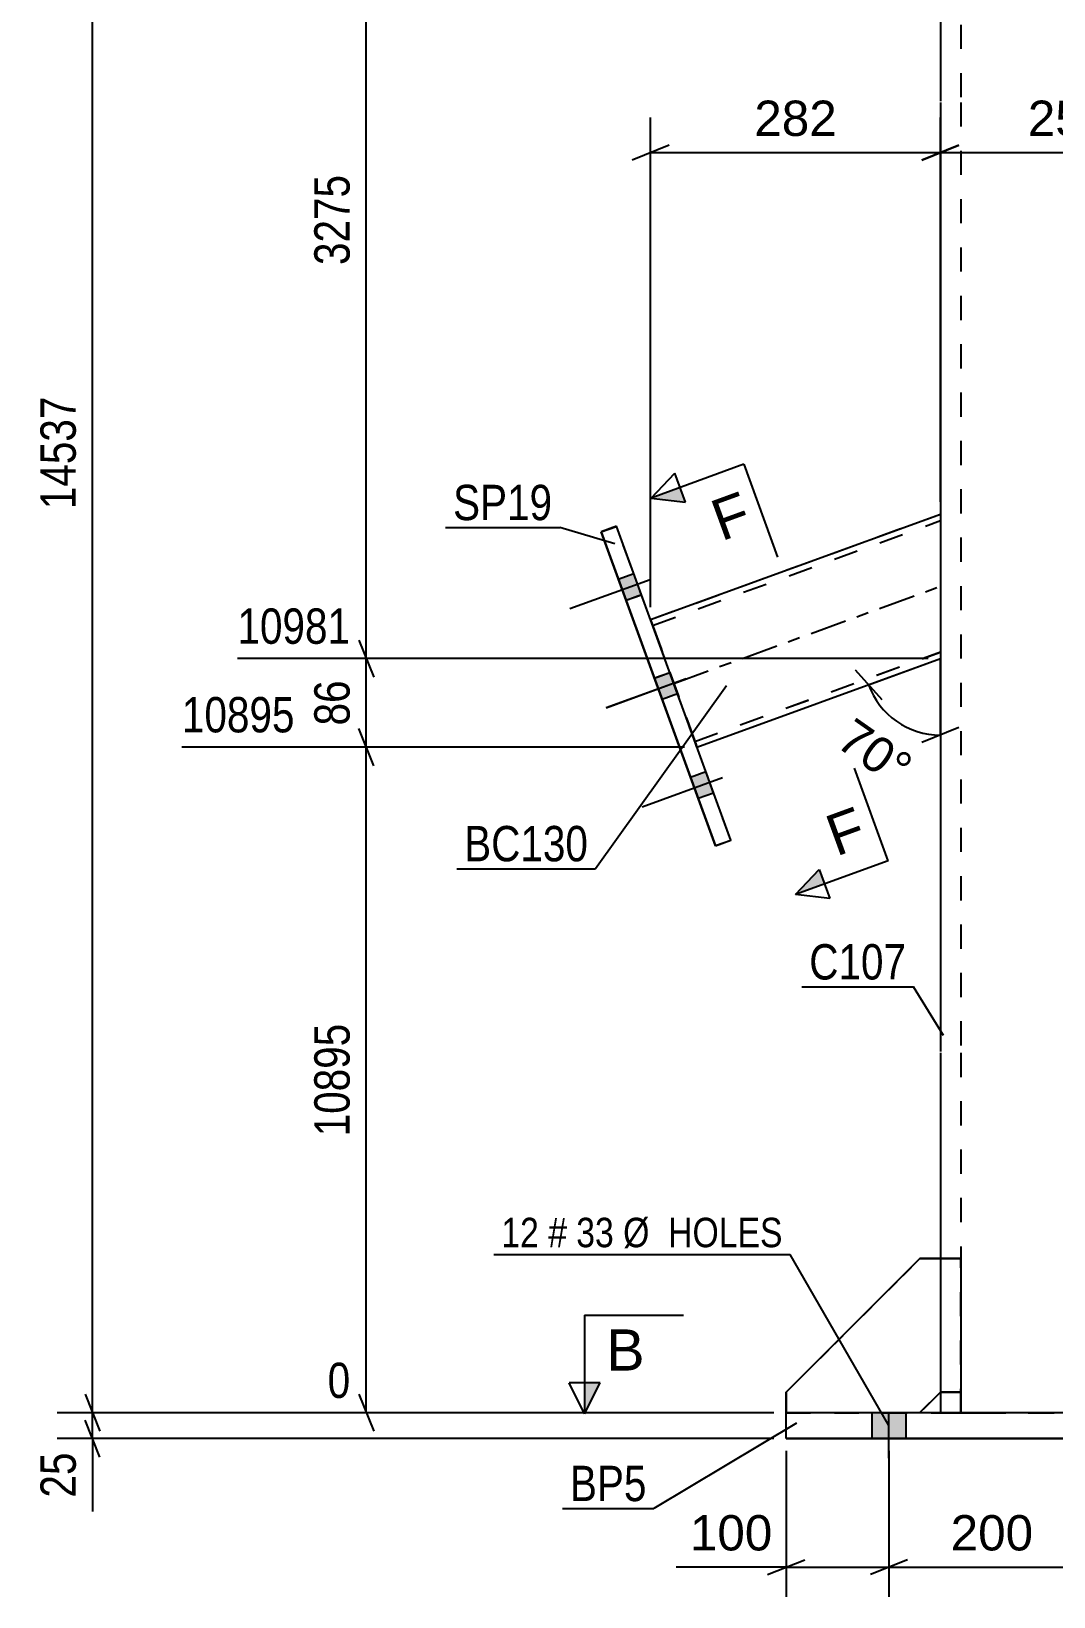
# Model space of a CAD drawing. Header units: millimetres. Extents: x -130 to 464, y -170 to 250.
# Drawn here: x 102.8 to 185.6, y -14.9 to 112 of the extents above; entities that cross this region are included whole.
import ezdxf

# ---------------------------------------------------------------- set-up
doc = ezdxf.new("R2010")
doc.units = ezdxf.units.MM
doc.linetypes.add('DXK_LINE_DOT2', pattern=[3.9198, 1.9599, -1.9599])
doc.linetypes.add('DXK_LINE_DOT3', pattern=[5.9187, 2.979, -0.9799, 0.9799, -0.9799])
doc.styles.add('Arial', font='ARIAL.TTF', dxfattribs={"height": 0.2})
doc.styles.add('Arial Narrow', font='ARIALN.TTF', dxfattribs={"height": 0.2})

# ---------------------------------------------------------------- blocks, each defined once
blk = doc.blocks.new('Part-284858837-3108 - 3090')
at = {"color": 2, "linetype": 'Continuous'}
for p, q in [((150.19, 71.85), (148.93, 71.39)), ((158.2, 45.94), (148.93, 71.39)), ((148.93, 71.39), (148.93, 71.39)), ((148.93, 71.39), (148.93, 71.39)), ((148.93, 71.39), (158.2, 45.94)), ((159.45, 46.4), (150.19, 71.85)), ((158.2, 45.94), (159.45, 46.4)), ((159.45, 46.39), (158.2, 45.94)), ((158.2, 45.94), (158.2, 45.94)), ((159.45, 46.39), (159.45, 46.4)), ((159.45, 46.39), (159.45, 46.4))]:
    blk.add_line(p, q, dxfattribs=at)
at = {"color": 7, "linetype": 'DXK_LINE_DOT2'}
for p, q in [((148.93, 71.39), (150.19, 71.84)), ((150.19, 71.84), (150.19, 71.85)), ((159.45, 46.4), (150.19, 71.84))]:
    blk.add_line(p, q, dxfattribs=at)
blk = doc.blocks.new('Part-284858837-3220 - 3090')
at = {"color": 2, "linetype": 'Continuous'}
for p, q in [((176.43, 12.5), (176.43, 12.5)), ((178.09, 12.5), (176.43, 12.5)), ((176.43, 12.5), (176.43, 0.01)), ((178.09, 12.5), (178.09, 12.5)), ((178.09, 12.5), (178.09, 0.01)), ((178.09, 1.67), (176.43, 1.67)), ((176.43, 0.01), (178.09, 0.01))]:
    blk.add_line(p, q, dxfattribs=at)
at = {"color": 7, "linetype": 'DXK_LINE_DOT2'}
for p, q in [((176.43, 12.5), (178.09, 12.5)), ((176.43, 1.67), (178.09, 1.67)), ((176.43, 1.67), (176.43, 0)), ((178.09, 1.67), (178.09, 0)), ((176.43, 0), (176.43, 0.01)), ((178.09, 0), (176.43, 0)), ((178.09, 0), (178.09, 0.01))]:
    blk.add_line(p, q, dxfattribs=at)
blk = doc.blocks.new('Bolt-284858837-3103 - 3090')
at = {"linetype": 'Continuous'}
for points in [[(150.33, 67.55), (150.96, 65.83), (152.21, 66.29), (151.58, 68.01)], [(150.33, 67.55), (150.96, 65.83), (152.21, 66.29), (151.58, 68.01)], [(150.33, 67.55), (150.96, 65.83), (152.21, 66.28), (151.58, 68.01)], [(153.25, 59.53), (153.88, 57.8), (155.13, 58.26), (154.5, 59.98)], [(153.25, 59.52), (153.88, 57.8), (155.13, 58.26), (154.5, 59.98)], [(156.17, 51.5), (156.8, 49.78), (158.05, 50.23), (157.42, 51.96)], [(156.17, 51.5), (156.8, 49.78), (158.05, 50.23), (157.42, 51.96)], [(156.17, 51.5), (156.8, 49.78), (158.05, 50.23), (157.42, 51.95)]]:
    blk.add_hatch(color=1, dxfattribs=at).paths.add_polyline_path(points)
at = {"color": 1, "linetype": 'Continuous'}
for p, q in [((152.91, 67.52), (146.41, 65.15)), ((152.91, 67.52), (146.41, 65.15)), ((152.91, 67.52), (146.41, 65.15)), ((151.58, 68.01), (150.33, 67.55)), ((151.58, 68.01), (150.33, 67.55)), ((151.58, 68.01), (150.33, 67.55)), ((152.21, 66.29), (150.96, 65.83)), ((152.21, 66.29), (150.96, 65.83)), ((152.21, 66.28), (150.96, 65.83)), ((154.5, 59.98), (153.25, 59.53)), ((154.5, 59.98), (153.25, 59.52)), ((155.83, 59.49), (149.34, 57.13)), ((155.83, 59.49), (149.34, 57.12)), ((155.13, 58.26), (153.88, 57.8)), ((155.13, 58.26), (153.88, 57.8)), ((158.76, 51.47), (152.26, 49.1)), ((158.76, 51.46), (152.26, 49.1)), ((158.76, 51.46), (152.26, 49.1)), ((157.42, 51.96), (156.17, 51.5)), ((157.42, 51.96), (156.17, 51.5)), ((157.42, 51.95), (156.17, 51.5)), ((158.05, 50.23), (156.8, 49.78)), ((158.05, 50.23), (156.8, 49.78)), ((158.05, 50.23), (156.8, 49.78))]:
    blk.add_line(p, q, dxfattribs=at)
blk = doc.blocks.new('Part-284858837-3139 - 3090')
at = {"color": 2, "linetype": 'Continuous'}
for p, q in [((152.94, 64.29), (176.43, 72.84)), ((156.7, 53.95), (176.43, 61.13)), ((156.7, 53.95), (176.43, 61.13))]:
    blk.add_line(p, q, dxfattribs=at)
at = {"color": 7, "linetype": 'DXK_LINE_DOT2'}
for p, q in [((152.94, 64.29), (176.43, 72.84)), ((176.43, 72.84), (176.43, 61.13)), ((153.11, 63.82), (176.43, 72.31)), ((153.11, 63.82), (176.43, 72.31)), ((152.94, 64.29), (152.94, 64.29)), ((152.94, 64.29), (152.96, 64.22)), ((152.96, 64.22), (152.94, 64.29)), ((152.96, 64.22), (153.04, 64.01)), ((153.04, 64.01), (152.96, 64.22)), ((153.04, 64.01), (153.15, 63.71)), ((153.15, 63.71), (153.04, 64.01)), ((153.11, 63.82), (153.11, 63.82)), ((153.12, 63.78), (153.11, 63.82)), ((153.11, 63.82), (153.12, 63.78)), ((153.16, 63.68), (153.12, 63.78)), ((153.12, 63.78), (153.16, 63.68)), ((153.15, 63.71), (156.51, 54.46)), ((153.15, 63.71), (156.49, 54.53)), ((153.16, 63.68), (156.48, 54.56)), ((153.16, 63.68), (153.21, 63.53)), ((153.21, 63.53), (156.48, 54.56)), ((156.53, 54.42), (176.43, 61.67)), ((156.53, 54.42), (176.43, 61.66)), ((156.48, 54.56), (156.51, 54.46)), ((156.51, 54.46), (156.48, 54.56)), ((156.6, 54.23), (156.49, 54.53)), ((156.51, 54.46), (156.53, 54.42)), ((156.53, 54.42), (156.51, 54.46)), ((156.51, 54.46), (156.6, 54.23)), ((156.53, 54.42), (156.53, 54.42)), ((156.6, 54.23), (156.67, 54.02)), ((156.67, 54.02), (156.6, 54.23)), ((156.67, 54.02), (156.7, 53.95)), ((156.7, 53.95), (156.67, 54.02)), ((156.7, 53.95), (156.7, 53.95)), ((156.7, 53.95), (156.7, 53.95))]:
    blk.add_line(p, q, dxfattribs=at)
at = {"color": 7, "linetype": 'DXK_LINE_DOT3'}
blk.add_line((154.82, 59.12), (176.43, 66.99), dxfattribs=at)
blk = doc.blocks.new('Part-284858837-3223 - 3090')
at = {"color": 2, "linetype": 'Continuous'}
for p, q in [((174.76, 12.5), (163.93, 1.67)), ((174.76, 12.5), (174.76, 12.5)), ((176.43, 12.5), (174.76, 12.5)), ((163.93, 1.67), (163.93, 1.67)), ((163.93, 1.67), (163.93, 0.01)), ((174.76, 0.01), (176.43, 1.67))]:
    blk.add_line(p, q, dxfattribs=at)
at = {"color": 7, "linetype": 'DXK_LINE_DOT2'}
for p, q in [((163.93, 1.67), (174.76, 12.5)), ((174.76, 12.5), (176.43, 12.5)), ((176.43, 12.5), (176.43, 1.67)), ((176.43, 1.67), (174.76, 0)), ((163.93, 0.01), (163.93, 0)), ((174.76, 0), (163.93, 0)), ((163.93, 0), (174.76, 0)), ((174.76, 0), (174.76, 0.01)), ((174.76, 0), (174.76, 0))]:
    blk.add_line(p, q, dxfattribs=at)
blk = doc.blocks.new('Bolt-284858837-3159 - 3090')
at = {"linetype": 'Continuous'}
for points in [[(170.89, -2.08), (173.64, -2.08), (173.64, 0), (170.89, 0)], [(170.89, -2.08), (173.64, -2.08), (173.64, 0), (170.89, 0)], [(187.55, -2.08), (190.3, -2.08), (190.3, 0), (187.55, 0)], [(204.22, -2.08), (206.97, -2.08), (206.97, 0), (204.22, 0)], [(220.89, -2.08), (223.64, -2.08), (223.64, 0), (220.89, 0)], [(220.89, -2.08), (223.64, -2.08), (223.64, 0), (220.89, 0)], [(170.89, -2.09), (173.64, -2.09), (173.64, 0), (170.89, 0)], [(170.89, -2.08), (173.64, -2.08), (173.64, 0), (170.89, 0)], [(187.55, -2.09), (190.3, -2.09), (190.3, 0), (187.55, 0)], [(204.22, -2.09), (206.97, -2.09), (206.97, 0), (204.22, 0)], [(220.89, -2.09), (223.64, -2.09), (223.64, 0), (220.89, 0)], [(220.89, -2.08), (223.64, -2.08), (223.64, 0), (220.89, 0)]]:
    blk.add_hatch(color=1, dxfattribs=at).paths.add_polyline_path(points)
at = {"color": 1, "linetype": 'Continuous'}
for p, q in [((170.89, -2.08), (170.89, 0)), ((170.89, -2.08), (170.89, 0)), ((172.26, -3.67), (172.26, 0)), ((172.26, -3.66), (172.26, 0)), ((173.64, -2.08), (173.64, 0)), ((173.64, -2.08), (173.64, 0)), ((187.55, -2.08), (187.55, 0)), ((188.93, -3.66), (188.93, 0)), ((190.3, -2.08), (190.3, 0)), ((204.22, -2.08), (204.22, 0)), ((205.59, -3.66), (205.59, 0)), ((206.97, -2.08), (206.97, 0)), ((220.89, -2.08), (220.89, 0)), ((220.89, -2.08), (220.89, 0)), ((222.26, -3.67), (222.26, 0)), ((222.26, -3.66), (222.26, 0)), ((223.64, -2.08), (223.64, 0)), ((223.64, -2.08), (223.64, 0)), ((170.89, -2.09), (170.89, 0)), ((170.89, -2.08), (170.89, 0)), ((172.26, -3.67), (172.26, 0)), ((172.26, -3.67), (172.26, 0)), ((173.64, -2.09), (173.64, 0)), ((173.64, -2.08), (173.64, 0)), ((187.55, -2.09), (187.55, 0)), ((188.93, -3.67), (188.93, 0)), ((190.3, -2.09), (190.3, 0)), ((204.22, -2.09), (204.22, 0)), ((205.59, -3.67), (205.59, 0)), ((206.97, -2.09), (206.97, 0)), ((220.89, -2.09), (220.89, 0)), ((220.89, -2.08), (220.89, 0)), ((222.26, -3.67), (222.26, 0)), ((222.26, -3.67), (222.26, 0)), ((223.64, -2.09), (223.64, 0)), ((223.64, -2.08), (223.64, 0))]:
    blk.add_line(p, q, dxfattribs=at)
blk = doc.blocks.new('Part-284858837-3224 - 3090')
at = {"color": 7, "linetype": 'DXK_LINE_DOT2'}
for p, q in [((176.43, 12.5), (176.43, -0.01)), ((178.09, 12.5), (176.43, 12.5)), ((176.43, 12.5), (178.09, 12.5)), ((178.09, -0.01), (178.09, 12.5)), ((176.43, 1.66), (178.09, 1.66)), ((178.09, 1.66), (176.43, 1.66)), ((176.43, 0), (176.43, 0.01)), ((178.09, 0), (178.09, 0.01)), ((176.43, -0.01), (176.43, 0)), ((176.43, 0), (178.09, 0)), ((176.43, -0.01), (178.09, -0.01)), ((178.09, 0), (178.09, -0.01))]:
    blk.add_line(p, q, dxfattribs=at)
blk = doc.blocks.new('Part-284858837-3170 - 3090')
at = {"color": 2, "linetype": 'Continuous'}
for p, q in [((176.43, 155.62), (176.43, 106.31)), ((176.43, 106.21), (176.43, 29.27)), ((176.43, 29.17), (176.43, 12.5))]:
    blk.add_line(p, q, dxfattribs=at)
at = {"color": 7, "linetype": 'DXK_LINE_DOT2'}
for p, q in [((178.09, 155.62), (178.09, 106.31)), ((178.09, 106.21), (178.09, 29.27)), ((178.09, 29.17), (178.09, 0)), ((176.43, 12.5), (176.43, 0)), ((176.43, 0), (176.43, 0)), ((176.68, 0), (176.43, 0)), ((177.4, 0), (176.68, 0)), ((178.49, 0), (177.4, 0)), ((178.09, 0), (178.09, 0.01)), ((178.09, 0), (178.09, 0)), ((178.09, 0), (178.22, 0)), ((178.22, 0), (178.58, 0)), ((179.76, 0), (178.49, 0)), ((178.58, 0), (179.12, 0)), ((179.12, 0), (179.76, 0)), ((179.76, 0), (214.76, 0)), ((179.76, 0), (214.76, 0)), ((176.43, 0), (176.68, 0)), ((176.68, 0), (177.4, 0)), ((177.4, 0), (178.49, 0)), ((178.22, 0), (178.09, 0)), ((178.58, 0), (178.22, 0)), ((178.49, 0), (179.76, 0)), ((179.12, 0), (178.58, 0)), ((179.76, 0), (179.12, 0)), ((179.76, 0), (214.76, 0)), ((179.76, 0), (214.76, 0))]:
    blk.add_line(p, q, dxfattribs=at)
blk = doc.blocks.new('Part-284858837-3219 - 3090')
at = {"color": 7, "linetype": 'DXK_LINE_DOT2'}
for p, q in [((163.93, 1.66), (174.76, 12.5)), ((174.76, 12.5), (163.93, 1.66)), ((174.76, 12.5), (176.43, 12.5)), ((174.76, 12.5), (174.76, 12.5)), ((176.43, 12.5), (174.76, 12.5)), ((176.43, 12.5), (176.43, 1.66)), ((163.93, 0), (163.93, 1.66)), ((176.43, 1.66), (174.76, 0)), ((174.76, 0), (174.77, 0.01)), ((174.76, 0), (163.93, 0)), ((163.93, 0), (174.76, 0)), ((174.76, 0), (174.76, 0))]:
    blk.add_line(p, q, dxfattribs=at)
at = {"color": 2, "linetype": 'Continuous'}
blk.add_line((174.77, 0.01), (176.43, 1.66), dxfattribs=at)
blk = doc.blocks.new('Part-284858837-3229 - 3090')
at = {"color": 2, "linetype": 'Continuous'}
for p, q in [((163.93, -2.09), (163.93, 0.01)), ((163.93, 0.01), (230.59, 0.01)), ((230.59, -2.09), (230.59, 0.01)), ((163.93, -2.08), (163.93, -2.09)), ((230.59, -2.08), (163.93, -2.08)), ((163.93, -2.09), (230.59, -2.09)), ((230.59, -2.08), (230.59, -2.09))]:
    blk.add_line(p, q, dxfattribs=at)
at = {"color": 7, "linetype": 'DXK_LINE_DOT2'}
blk.add_line((163.93, -0.01), (230.59, -0.01), dxfattribs=at)
blk = doc.blocks.new('StraightDimension-284858837-7174 - 3090')
at = {"color": 7, "linetype": 'Continuous'}
for p, q in [((130.51, 130.74), (129.31, 133.74)), ((154.79, 132.24), (114.97, 132.24)), ((129.91, 61.13), (129.91, 132.24)), ((129.31, 62.63), (130.51, 59.63)), ((175.43, 61.13), (119.47, 61.13))]:
    blk.add_line(p, q, dxfattribs=at)
at = {"color": 0}
blk.add_wipeout([(129.16, 100.94), (124.96, 100.94), (124.96, 92.43), (129.16, 92.43)], dxfattribs=at)
at = {"color": 3, "style": 'Arial Narrow'}
blk.add_text('3275', height=2.863, rotation=90.0002, dxfattribs=at).set_placement((128.56, 93.03))
at = {"color": 0, "linetype": 'Continuous'}
blk.add_wipeout([(124.71, 132.84), (124.71, 137.04), (114.37, 137.04), (114.37, 132.84)], dxfattribs=at)
at = {"color": 3, "linetype": 'Continuous', "style": 'Arial Narrow'}
blk.add_text('14257', height=2.863, dxfattribs=at).set_placement((114.97, 133.44))
blk = doc.blocks.new('StraightDimension-284858837-7176 - 3090')
at = {"color": 7, "linetype": 'Continuous'}
for p, q in [((130.51, 52.45), (129.31, 55.45)), ((155.7, 53.95), (114.97, 53.95)), ((129.91, 0), (129.91, 53.95)), ((129.31, 1.5), (130.51, -1.5)), ((162.93, 0), (126.78, 0))]:
    blk.add_line(p, q, dxfattribs=at)
at = {"color": 0}
blk.add_wipeout([(129.16, 32.15), (124.96, 32.15), (124.96, 21.81), (129.16, 21.81)], dxfattribs=at)
at = {"color": 3, "style": 'Arial Narrow'}
blk.add_text('10895', height=2.863, rotation=90.0002, dxfattribs=at).set_placement((128.56, 22.41))
at = {"color": 0, "linetype": 'Continuous'}
for points in [[(124.71, 54.55), (124.71, 58.75), (114.37, 58.75), (114.37, 54.55)], [(129.21, 0.6), (129.21, 4.8), (126.18, 4.8), (126.18, 0.6)]]:
    blk.add_wipeout(points, dxfattribs=at)
at = {"color": 3, "linetype": 'Continuous', "style": 'Arial Narrow'}
for s, height, p in [('10895', 2.863, (114.97, 55.15)), ('0', 2.86, (126.78, 1.2))]:
    blk.add_text(s, height=height, dxfattribs=at).set_placement(p)
blk = doc.blocks.new('StraightDimension-284858837-3299 - 3090')
at = {"color": 7, "linetype": 'Continuous'}
for p, q in [((152.94, 65.29), (152.94, 104.99)), ((176.43, 73.84), (176.43, 104.99)), ((154.44, 102.74), (151.44, 101.54)), ((152.94, 102.14), (176.43, 102.14)), ((174.93, 101.54), (177.93, 102.74))]:
    blk.add_line(p, q, dxfattribs=at)
at = {"color": 0}
blk.add_wipeout([(168.62, 102.89), (168.62, 107.09), (160.75, 107.09), (160.75, 102.89)], dxfattribs=at)
at = {"color": 3, "style": 'Arial'}
blk.add_text('282', height=2.865, dxfattribs=at).set_placement((161.35, 103.49))
blk = doc.blocks.new('StraightDimension-284858837-3309 - 3090')
at = {"color": 7, "linetype": 'Continuous'}
for p, q in [((176.43, 73.84), (176.43, 104.99)), ((197.26, 93.83), (197.26, 104.99)), ((177.93, 102.74), (174.93, 101.54)), ((176.43, 102.14), (197.26, 102.14)), ((195.76, 101.54), (198.76, 102.74))]:
    blk.add_line(p, q, dxfattribs=at)
at = {"color": 0}
blk.add_wipeout([(190.78, 102.89), (190.78, 107.09), (182.91, 107.09), (182.91, 102.89)], dxfattribs=at)
at = {"color": 3, "style": 'Arial'}
blk.add_text('250', height=2.865, dxfattribs=at).set_placement((183.51, 103.49))
blk = doc.blocks.new('AngleDimension-284858837-3745 - 3090')
at = {"color": 7, "linetype": 'Continuous'}
for p, q in [((170.61, 59.01), (176.43, 61.13)), ((176.43, 54.94), (176.43, 61.13)), ((169.53, 60.22), (171.68, 57.81)), ((176.43, 60.13), (176.43, 54.94)), ((177.93, 55.54), (174.93, 54.34))]:
    blk.add_line(p, q, dxfattribs=at)
blk.add_arc((176.43, 61.13), 6.2, 200, 270, dxfattribs=at)
at = {"color": 0}
blk.add_wipeout([(172.92, 49.8), (175.33, 53.24), (169.39, 57.4), (166.98, 53.96)], dxfattribs=at)
at = {"color": 3, "style": 'Arial'}
blk.add_text('70°', height=2.865, rotation=-35.002, dxfattribs=at).set_placement((167.82, 54.1))
blk = doc.blocks.new('StraightDimension-284858837-3749 - 3090')
at = {"color": 7, "linetype": 'Continuous'}
for p, q in [((107.72, 0), (107.72, 155.62)), ((107.12, 1.5), (108.32, -1.5)), ((162.93, 0), (104.87, 0))]:
    blk.add_line(p, q, dxfattribs=at)
at = {"color": 0}
blk.add_wipeout([(106.97, 82.98), (102.77, 82.98), (102.77, 72.64), (106.97, 72.64)], dxfattribs=at)
at = {"color": 3, "style": 'Arial Narrow'}
blk.add_text('14537', height=2.863, rotation=90.0002, dxfattribs=at).set_placement((106.37, 73.24))
blk = doc.blocks.new('StraightDimension-284858837-3766 - 3090')
at = {"color": 7, "linetype": 'Continuous'}
for p, q in [((107.12, 1.5), (108.32, -1.5)), ((162.93, 0), (104.87, 0)), ((107.72, -2.09), (107.72, 0)), ((108.32, -3.59), (107.12, -0.59)), ((162.93, -2.09), (104.87, -2.09)), ((107.72, -2.09), (107.72, -8)), ((107.72, -2.09), (107.72, -8))]:
    blk.add_line(p, q, dxfattribs=at)
at = {"color": 0}
blk.add_wipeout([(106.97, -2.61), (102.77, -2.61), (102.77, -7.47), (106.97, -7.47)], dxfattribs=at)
at = {"color": 3, "style": 'Arial Narrow'}
blk.add_text('25', height=2.863, rotation=90.0002, dxfattribs=at).set_placement((106.37, -6.87))
blk = doc.blocks.new('StraightDimension-284858837-3786 - 3090')
at = {"color": 7, "linetype": 'Continuous'}
for p, q in [((172.26, -3.08), (172.26, -14.91)), ((188.93, -3.09), (188.93, -14.91)), ((173.76, -11.91), (170.76, -13.11)), ((172.26, -12.51), (188.93, -12.51)), ((187.43, -13.11), (190.43, -11.91))]:
    blk.add_line(p, q, dxfattribs=at)
at = {"color": 0}
blk.add_wipeout([(184.53, -11.76), (184.53, -7.56), (176.66, -7.56), (176.66, -11.76)], dxfattribs=at)
at = {"color": 3, "style": 'Arial'}
blk.add_text('200', height=2.865, dxfattribs=at).set_placement((177.26, -11.16))
blk = doc.blocks.new('StraightDimension-284858837-5507 - 3090')
at = {"color": 7, "linetype": 'Continuous'}
for p, q in [((163.93, -3.09), (163.93, -14.91)), ((172.26, -3.08), (172.26, -14.91)), ((163.93, -12.51), (155.01, -12.51)), ((163.93, -12.51), (155.01, -12.51)), ((162.43, -13.11), (165.43, -11.91)), ((163.93, -12.51), (172.26, -12.51)), ((173.76, -11.91), (170.76, -13.11))]:
    blk.add_line(p, q, dxfattribs=at)
at = {"color": 0}
blk.add_wipeout([(163.4, -11.76), (163.4, -7.56), (155.53, -7.56), (155.53, -11.76)], dxfattribs=at)
at = {"color": 3, "style": 'Arial'}
blk.add_text('100', height=2.865, dxfattribs=at).set_placement((156.13, -11.16))
blk = doc.blocks.new('StraightDimension-284858837-7175 - 3090')
at = {"color": 7, "linetype": 'Continuous'}
for p, q in [((129.31, 62.63), (130.51, 59.63)), ((175.43, 61.13), (119.47, 61.13)), ((129.91, 53.95), (129.91, 61.13)), ((130.51, 52.45), (129.31, 55.45)), ((155.7, 53.95), (114.97, 53.95))]:
    blk.add_line(p, q, dxfattribs=at)
at = {"color": 0, "linetype": 'Continuous'}
blk.add_wipeout([(129.21, 61.73), (129.21, 65.93), (118.87, 65.93), (118.87, 61.73)], dxfattribs=at)
at = {"color": 0}
blk.add_wipeout([(129.16, 59.97), (124.96, 59.97), (124.96, 55.11), (129.16, 55.11)], dxfattribs=at)
at = {"color": 3, "linetype": 'Continuous', "style": 'Arial Narrow'}
blk.add_text('10981', height=2.863, dxfattribs=at).set_placement((119.47, 62.33))
at = {"color": 3, "style": 'Arial Narrow'}
blk.add_text('86', height=2.863, rotation=90.0002, dxfattribs=at).set_placement((128.56, 55.71))
blk = doc.blocks.new('Mark-284858837-3225 - 3090')
at = {"color": 0}
blk.add_wipeout([(152.62, -7.16), (152.62, -4.16), (146.41, -4.16), (146.41, -7.16)], dxfattribs=at)
blk.add_wipeout([(152.62, -7.16), (152.62, -4.16), (146.41, -4.16), (146.41, -7.16)], dxfattribs=at)
at = {"color": 30, "linetype": 'Continuous'}
for p in [(164.78, -0.83), (145.81, -7.76)]:
    blk.add_line(p, (153.22, -7.76), dxfattribs=at)
at = {"color": 3, "style": 'Arial Narrow'}
blk.add_text('BP5', height=2.863, dxfattribs=at).set_placement((146.41, -7.16))
blk = doc.blocks.new('Mark-284858837-3166 - 3090')
at = {"color": 0}
blk.add_wipeout([(173.66, 35.12), (173.66, 38.12), (165.8, 38.12), (165.8, 35.12)], dxfattribs=at)
blk.add_wipeout([(173.66, 35.12), (173.66, 38.12), (165.8, 38.12), (165.8, 35.12)], dxfattribs=at)
at = {"color": 30, "linetype": 'Continuous'}
for p in [(165.2, 34.52), (176.69, 30.57)]:
    blk.add_line(p, (174.26, 34.52), dxfattribs=at)
at = {"color": 3, "style": 'Arial Narrow'}
blk.add_text('C107', height=2.863, dxfattribs=at).set_placement((165.8, 35.12))
blk = doc.blocks.new('Mark-284858837-3104 - 3090')
at = {"color": 0}
blk.add_wipeout([(144.98, 72.35), (144.98, 75.35), (136.94, 75.35), (136.94, 72.35)], dxfattribs=at)
blk.add_wipeout([(144.98, 72.35), (144.98, 75.35), (136.94, 75.35), (136.94, 72.35)], dxfattribs=at)
at = {"color": 30, "linetype": 'Continuous'}
for p in [(136.34, 71.75), (150.05, 70.44)]:
    blk.add_line(p, (145.58, 71.75), dxfattribs=at)
at = {"color": 3, "style": 'Arial Narrow'}
blk.add_text('SP19', height=2.863, dxfattribs=at).set_placement((136.94, 72.35))
blk = doc.blocks.new('SectionMark-284858837-3830 - 3090')
at = {"linetype": 'Continuous'}
for points in [[(147.6, 2.42), (148.85, 2.42), (147.6, -0.08)], [(244.01, 2.42), (245.26, 2.42), (245.26, -0.08)]]:
    blk.add_hatch(color=6, dxfattribs=at).paths.add_polyline_path(points)
at = {"color": 6, "linetype": 'Continuous'}
for p, q in [((147.6, 7.92), (155.6, 7.92)), ((147.6, 7.92), (147.6, -0.08)), ((245.26, 7.92), (237.26, 7.92)), ((245.26, 7.92), (245.26, -0.08)), ((147.6, -0.08), (146.35, 2.42)), ((148.85, 2.42), (146.35, 2.42)), ((147.6, -0.08), (148.85, 2.42)), ((244.01, 2.42), (246.51, 2.42)), ((245.26, -0.08), (244.01, 2.42)), ((246.51, 2.42), (245.26, -0.08))]:
    blk.add_line(p, q, dxfattribs=at)
at = {"color": 0, "linetype": 'Continuous'}
for points in [[(152.46, 3.42), (152.46, 6.92), (149.35, 6.92), (149.35, 3.42)], [(243.51, 3.42), (243.51, 6.92), (240.4, 6.92), (240.4, 3.42)]]:
    blk.add_wipeout(points, dxfattribs=at)
at = {"color": 3, "linetype": 'Continuous', "style": 'Arial'}
for p in [(149.35, 3.42), (240.4, 3.42)]:
    blk.add_text('B', height=3.34, dxfattribs=at).set_placement(p)
blk = doc.blocks.new('SectionMark-284858837-3834 - 3090')
at = {"linetype": 'Continuous'}
for points in [[(155.33, 74.99), (155.76, 73.82), (152.98, 74.14)], [(166.61, 44.04), (167.03, 42.87), (164.68, 42.01)]]:
    blk.add_hatch(color=6, dxfattribs=at).paths.add_polyline_path(points)
at = {"color": 6, "linetype": 'Continuous'}
for p, q in [((152.98, 74.14), (154.9, 76.17)), ((155.76, 73.82), (154.9, 76.17)), ((152.98, 74.14), (155.76, 73.82)), ((164.68, 42.01), (166.61, 44.04)), ((166.61, 44.04), (167.46, 41.69)), ((167.46, 41.69), (164.68, 42.01))]:
    blk.add_line(p, q, dxfattribs=at)
at = {"color": 0, "linetype": 'Continuous'}
for points in [[(161.36, 71.6), (160.16, 74.89), (157.48, 73.91), (158.68, 70.62)], [(170.66, 46.05), (169.47, 49.34), (166.79, 48.36), (167.98, 45.07)]]:
    blk.add_wipeout(points, dxfattribs=at)
at = {"color": 6, "linetype": 'Continuous'}
for p, q in [((160.5, 76.88), (152.98, 74.14)), ((160.5, 76.88), (163.24, 69.36)), ((172.2, 44.75), (169.46, 52.26)), ((172.2, 44.75), (164.68, 42.01))]:
    blk.add_line(p, q, dxfattribs=at)
at = {"color": 3, "linetype": 'Continuous', "style": 'Arial'}
for p in [(158.68, 70.62), (167.98, 45.07)]:
    blk.add_text('F', height=3.34, rotation=20.0134, dxfattribs=at).set_placement(p)
blk = doc.blocks.new('Mark-284858837-4993 - 3090')
at = {"color": 0}
blk.add_wipeout([(147.89, 44.7), (147.89, 47.7), (137.84, 47.7), (137.84, 44.7)], dxfattribs=at)
blk.add_wipeout([(147.89, 44.7), (147.89, 47.7), (137.84, 47.7), (137.84, 44.7)], dxfattribs=at)
at = {"color": 30, "linetype": 'Continuous'}
for p in [(159.09, 58.91), (137.24, 44.1)]:
    blk.add_line(p, (148.49, 44.1), dxfattribs=at)
at = {"color": 3, "style": 'Arial Narrow'}
blk.add_text('BC130', height=2.863, dxfattribs=at).set_placement((137.84, 44.7))
blk = doc.blocks.new('Mark-284858837-4996 - 3090')
at = {"color": 0}
for points in [[(143.9, 13.42), (143.9, 15.92), (140.85, 15.92), (140.85, 13.42)], [(146.17, 13.42), (146.17, 15.92), (144.65, 15.92), (144.65, 13.42)], [(149.97, 13.42), (149.97, 15.92), (146.92, 15.92), (146.92, 13.42)], [(163.66, 13.42), (163.66, 15.92), (150.72, 15.92), (150.72, 13.42)]]:
    blk.add_wipeout(points, dxfattribs=at)
for points in [[(143.9, 13.42), (143.9, 15.92), (140.85, 15.92), (140.85, 13.42)], [(146.17, 13.42), (146.17, 15.92), (144.65, 15.92), (144.65, 13.42)], [(149.97, 13.42), (149.97, 15.92), (146.92, 15.92), (146.92, 13.42)], [(163.66, 13.42), (163.66, 15.92), (150.72, 15.92), (150.72, 13.42)]]:
    blk.add_wipeout(points, dxfattribs=at)
at = {"color": 7, "linetype": 'Continuous'}
for p in [(140.25, 12.82), (172.26, -1.04)]:
    blk.add_line(p, (164.26, 12.82), dxfattribs=at)
at = {"color": 96, "style": 'Arial Narrow'}
for s, height, p in [('12', 2.386, (140.85, 13.42)), ('#', 2.39, (144.65, 13.42)), ('33', 2.386, (146.92, 13.42)), ('Ø  HOLES', 2.386, (150.72, 13.42))]:
    blk.add_text(s, height=height, dxfattribs=at).set_placement(p)

msp = doc.modelspace()

# ---------------------------------------------------------------- block references
for name in ['Part-284858837-3170 - 3090', 'Part-284858837-3139 - 3090', 'Part-284858837-3108 - 3090', 'Bolt-284858837-3103 - 3090', 'Part-284858837-3223 - 3090', 'Part-284858837-3219 - 3090', 'Part-284858837-3220 - 3090', 'Part-284858837-3224 - 3090', 'Part-284858837-3229 - 3090', 'Bolt-284858837-3159 - 3090']:
    msp.add_blockref(name, (0, 0))

# ---------------------------------------------------------------- next in the draw order: block references
for name in ['StraightDimension-284858837-7174 - 3090', 'StraightDimension-284858837-7176 - 3090', 'StraightDimension-284858837-3786 - 3090']:
    msp.add_blockref(name, (0, 0))

# ---------------------------------------------------------------- next in the draw order: block references
for name in ['StraightDimension-284858837-3299 - 3090', 'AngleDimension-284858837-3745 - 3090']:
    msp.add_blockref(name, (0, 0))

# ---------------------------------------------------------------- next in the draw order: block references
msp.add_blockref('StraightDimension-284858837-3309 - 3090', (0, 0))

# ---------------------------------------------------------------- next in the draw order: block references
msp.add_blockref('StraightDimension-284858837-3749 - 3090', (0, 0))

# ---------------------------------------------------------------- next in the draw order: block references
for name in ['Mark-284858837-3104 - 3090', 'StraightDimension-284858837-7175 - 3090', 'Mark-284858837-3166 - 3090', 'StraightDimension-284858837-3766 - 3090']:
    msp.add_blockref(name, (0, 0))

# ---------------------------------------------------------------- next in the draw order: block references
for name in ['SectionMark-284858837-3834 - 3090', 'SectionMark-284858837-3830 - 3090', 'StraightDimension-284858837-5507 - 3090']:
    msp.add_blockref(name, (0, 0))

# ---------------------------------------------------------------- next in the draw order: block references
for name in ['Mark-284858837-4993 - 3090', 'Mark-284858837-3225 - 3090']:
    msp.add_blockref(name, (0, 0))

# ---------------------------------------------------------------- next in the draw order: block references
msp.add_blockref('Mark-284858837-4996 - 3090', (0, 0))

doc.saveas('drawing.dxf')
